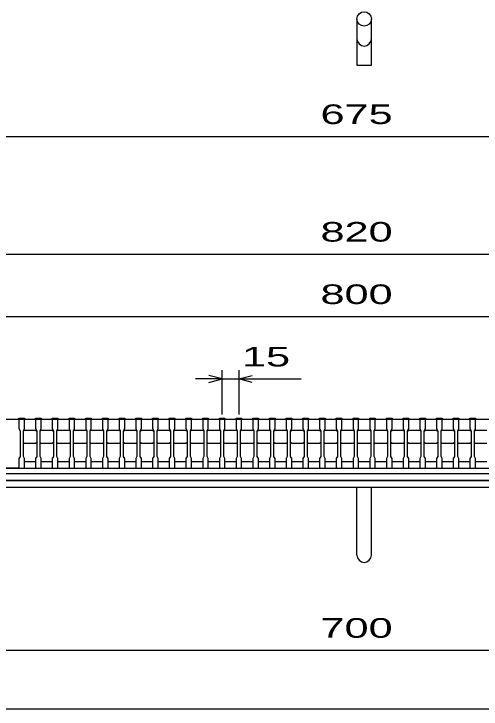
# Model space of a CAD drawing. Units: millimetres, scale not verified. Extents: x -1456 to 1385, y -1026 to 843.
# Drawn here: x -994 to -575, y -917 to -294 of the extents above; entities that cross this region are included whole.
import ezdxf
from ezdxf.enums import TextEntityAlignment as Align

# ---------------------------------------------------------------- set-up
doc = ezdxf.new("R2010")
doc.units = ezdxf.units.MM
doc.header["$LTSCALE"] = 8
for name, color, linetype, lineweight in [('0_2', 150, 'Continuous', 25), ('16', 3, 'Continuous', 25), ('19', 6, 'Continuous', 25), ('22', 4, 'Continuous', 25)]:
    doc.layers.add(name, color=color, linetype=linetype, lineweight=lineweight)
doc.styles.add('ベクトル', font='')
doc.styles.get('ベクトル').set_extended_font_data('ベクトル')

msp = doc.modelspace()

# ---------------------------------------------------------------- linework, layer by layer
at = {"layer": '0_2'}
msp.add_line((1384.8, -917.2), (-1383.2, -917.2), dxfattribs=at)
at = {"layer": '16'}
for p, q in [((-1080, -657), (-280, -657)), ((-1045, -657), (-990, -657)), ((-990, -657), (-990, -656.3)), ((-990, -656.3), (-985, -656.3)), ((-990, -657), (-990, -665.5)), ((-985, -657), (-990, -657)), ((-985, -656.3), (-985, -657)), ((-985, -665.5), (-985, -657)), ((-975, -657), (-975, -656.3)), ((-975, -656.3), (-970, -656.3)), ((-975, -657), (-975, -665.5)), ((-970, -657), (-975, -657)), ((-970, -656.3), (-970, -657)), ((-970, -665.5), (-970, -657)), ((-960, -657), (-960, -656.3)), ((-960, -656.3), (-955, -656.3)), ((-960, -657), (-960, -665.5)), ((-955, -657), (-960, -657)), ((-955, -656.3), (-955, -657)), ((-955, -665.5), (-955, -657)), ((-945, -657), (-945, -656.3)), ((-945, -656.3), (-940, -656.3)), ((-945, -657), (-945, -665.5)), ((-940, -657), (-945, -657)), ((-940, -656.3), (-940, -657)), ((-940, -665.5), (-940, -657)), ((-930, -657), (-930, -656.3)), ((-930, -656.3), (-925, -656.3)), ((-930, -657), (-930, -665.5)), ((-925, -657), (-930, -657)), ((-925, -656.3), (-925, -657)), ((-925, -665.5), (-925, -657)), ((-915, -657), (-915, -656.3)), ((-915, -656.3), (-910, -656.3)), ((-915, -657), (-915, -665.5)), ((-910, -657), (-915, -657)), ((-910, -656.3), (-910, -657)), ((-910, -665.5), (-910, -657)), ((-900, -657), (-900, -656.3)), ((-900, -656.3), (-895, -656.3)), ((-900, -657), (-900, -665.5)), ((-895, -657), (-900, -657)), ((-895, -656.3), (-895, -657)), ((-895, -665.5), (-895, -657)), ((-885, -657), (-885, -656.3)), ((-885, -656.3), (-880, -656.3)), ((-885, -657), (-885, -665.5)), ((-880, -657), (-885, -657)), ((-880, -656.3), (-880, -657)), ((-880, -665.5), (-880, -657)), ((-870, -657), (-870, -656.3)), ((-870, -656.3), (-865, -656.3)), ((-870, -657), (-870, -665.5)), ((-865, -657), (-870, -657)), ((-865, -656.3), (-865, -657)), ((-865, -665.5), (-865, -657)), ((-855, -657), (-855, -656.3)), ((-855, -656.3), (-850, -656.3)), ((-855, -657), (-855, -665.5)), ((-850, -657), (-855, -657)), ((-850, -656.3), (-850, -657)), ((-850, -665.5), (-850, -657)), ((-840, -657), (-840, -656.3)), ((-840, -656.3), (-835, -656.3)), ((-840, -657), (-840, -665.5)), ((-835, -657), (-840, -657)), ((-835, -656.3), (-835, -657)), ((-835, -665.5), (-835, -657)), ((-825, -657), (-825, -656.3)), ((-825, -656.3), (-820, -656.3)), ((-825, -657), (-825, -665.5)), ((-820, -657), (-825, -657)), ((-820, -656.3), (-820, -657)), ((-820, -665.5), (-820, -657)), ((-810, -657), (-810, -656.3)), ((-810, -656.3), (-805, -656.3)), ((-810, -657), (-810, -665.5)), ((-805, -657), (-810, -657)), ((-805, -656.3), (-805, -657)), ((-805, -665.5), (-805, -657)), ((-795, -657), (-795, -656.3)), ((-795, -656.3), (-790, -656.3)), ((-795, -657), (-795, -665.5)), ((-790, -657), (-795, -657)), ((-790, -656.3), (-790, -657)), ((-790, -665.5), (-790, -657)), ((-780, -657), (-780, -656.3)), ((-780, -656.3), (-775, -656.3)), ((-780, -657), (-780, -665.5)), ((-775, -657), (-780, -657)), ((-775, -656.3), (-775, -657)), ((-775, -665.5), (-775, -657)), ((-765, -657), (-765, -656.3)), ((-765, -656.3), (-760, -656.3)), ((-765, -657), (-765, -665.5)), ((-760, -657), (-765, -657)), ((-760, -656.3), (-760, -657)), ((-760, -665.5), (-760, -657)), ((-750, -657), (-750, -656.3)), ((-750, -656.3), (-745, -656.3)), ((-750, -657), (-750, -665.5)), ((-745, -657), (-750, -657)), ((-745, -656.3), (-745, -657)), ((-745, -665.5), (-745, -657)), ((-735, -657), (-735, -656.3)), ((-735, -656.3), (-730, -656.3)), ((-735, -657), (-735, -665.5)), ((-730, -657), (-735, -657)), ((-730, -656.3), (-730, -657)), ((-730, -665.5), (-730, -657)), ((-720, -657), (-720, -656.3)), ((-720, -656.3), (-715, -656.3)), ((-720, -657), (-720, -665.5)), ((-715, -657), (-720, -657)), ((-715, -656.3), (-715, -657)), ((-715, -665.5), (-715, -657)), ((-705, -657), (-705, -656.3)), ((-705, -656.3), (-700, -656.3)), ((-705, -657), (-705, -665.5)), ((-700, -657), (-705, -657)), ((-700, -656.3), (-700, -657)), ((-700, -665.5), (-700, -657)), ((-690, -657), (-690, -656.3)), ((-690, -656.3), (-685, -656.3)), ((-690, -657), (-690, -665.5)), ((-685, -657), (-690, -657)), ((-685, -656.3), (-685, -657)), ((-685, -665.5), (-685, -657)), ((-675, -657), (-675, -656.3)), ((-675, -656.3), (-670, -656.3)), ((-675, -657), (-675, -665.5)), ((-670, -657), (-675, -657)), ((-670, -656.3), (-670, -657)), ((-670, -665.5), (-670, -657)), ((-660, -657), (-660, -656.3)), ((-660, -656.3), (-655, -656.3)), ((-660, -657), (-660, -665.5)), ((-655, -657), (-660, -657)), ((-655, -656.3), (-655, -657)), ((-655, -665.5), (-655, -657)), ((-645, -657), (-645, -656.3)), ((-645, -656.3), (-640, -656.3)), ((-645, -657), (-645, -665.5)), ((-640, -657), (-645, -657)), ((-640, -656.3), (-640, -657)), ((-640, -665.5), (-640, -657)), ((-630, -657), (-630, -656.3)), ((-630, -656.3), (-625, -656.3)), ((-630, -657), (-630, -665.5)), ((-625, -657), (-630, -657)), ((-625, -656.3), (-625, -657)), ((-625, -665.5), (-625, -657)), ((-615, -657), (-615, -656.3)), ((-615, -656.3), (-610, -656.3)), ((-615, -657), (-615, -665.5)), ((-610, -657), (-615, -657)), ((-610, -656.3), (-610, -657)), ((-610, -665.5), (-610, -657)), ((-600, -657), (-600, -656.3)), ((-600, -656.3), (-595, -656.3)), ((-600, -657), (-600, -665.5)), ((-595, -657), (-600, -657)), ((-595, -656.3), (-595, -657)), ((-595, -665.5), (-595, -657)), ((-585, -657), (-585, -656.3)), ((-585, -656.3), (-580, -656.3)), ((-585, -657), (-585, -665.5)), ((-580, -657), (-585, -657)), ((-580, -656.3), (-580, -657)), ((-580, -665.5), (-580, -657)), ((-990, -665.5), (-989, -667.5)), ((-986, -667.5), (-985, -665.5)), ((-986, -668), (-985, -667)), ((-985, -667), (-975, -667)), ((-975, -665.5), (-974, -667.5)), ((-975, -667), (-974, -668)), ((-971, -667.5), (-970, -665.5)), ((-971, -668), (-970, -667)), ((-970, -667), (-960, -667)), ((-960, -665.5), (-959, -667.5)), ((-960, -667), (-959, -668)), ((-956, -667.5), (-955, -665.5)), ((-956, -668), (-955, -667)), ((-955, -667), (-945, -667)), ((-945, -665.5), (-944, -667.5)), ((-945, -667), (-944, -668)), ((-941, -667.5), (-940, -665.5)), ((-941, -668), (-940, -667)), ((-940, -667), (-930, -667)), ((-930, -665.5), (-929, -667.5)), ((-930, -667), (-929, -668)), ((-926, -667.5), (-925, -665.5)), ((-926, -668), (-925, -667)), ((-925, -667), (-915, -667)), ((-915, -665.5), (-914, -667.5)), ((-915, -667), (-914, -668)), ((-911, -667.5), (-910, -665.5)), ((-911, -668), (-910, -667)), ((-910, -667), (-900, -667)), ((-900, -665.5), (-899, -667.5)), ((-900, -667), (-899, -668)), ((-896, -667.5), (-895, -665.5)), ((-896, -668), (-895, -667)), ((-895, -667), (-885, -667)), ((-885, -665.5), (-884, -667.5)), ((-885, -667), (-884, -668)), ((-881, -667.5), (-880, -665.5)), ((-881, -668), (-880, -667)), ((-880, -667), (-870, -667)), ((-870, -665.5), (-869, -667.5)), ((-870, -667), (-869, -668)), ((-866, -667.5), (-865, -665.5)), ((-866, -668), (-865, -667)), ((-865, -667), (-855, -667)), ((-855, -665.5), (-854, -667.5)), ((-855, -667), (-854, -668)), ((-851, -667.5), (-850, -665.5)), ((-851, -668), (-850, -667)), ((-850, -667), (-840, -667)), ((-840, -665.5), (-839, -667.5)), ((-840, -667), (-839, -668)), ((-836, -667.5), (-835, -665.5)), ((-836, -668), (-835, -667)), ((-835, -667), (-825, -667)), ((-825, -665.5), (-824, -667.5)), ((-825, -667), (-824, -668)), ((-821, -667.5), (-820, -665.5)), ((-821, -668), (-820, -667)), ((-820, -667), (-810, -667)), ((-810, -665.5), (-809, -667.5)), ((-810, -667), (-809, -668)), ((-806, -667.5), (-805, -665.5)), ((-806, -668), (-805, -667)), ((-805, -667), (-795, -667)), ((-795, -665.5), (-794, -667.5)), ((-795, -667), (-794, -668)), ((-791, -667.5), (-790, -665.5)), ((-791, -668), (-790, -667)), ((-790, -667), (-780, -667)), ((-780, -665.5), (-779, -667.5)), ((-780, -667), (-779, -668)), ((-776, -667.5), (-775, -665.5)), ((-776, -668), (-775, -667)), ((-775, -667), (-765, -667)), ((-765, -665.5), (-764, -667.5)), ((-765, -667), (-764, -668)), ((-761, -667.5), (-760, -665.5)), ((-761, -668), (-760, -667)), ((-760, -667), (-750, -667)), ((-750, -665.5), (-749, -667.5)), ((-750, -667), (-749, -668)), ((-746, -667.5), (-745, -665.5)), ((-746, -668), (-745, -667)), ((-745, -667), (-735, -667)), ((-735, -665.5), (-734, -667.5)), ((-735, -667), (-734, -668)), ((-731, -667.5), (-730, -665.5)), ((-731, -668), (-730, -667)), ((-730, -667), (-720, -667)), ((-720, -665.5), (-719, -667.5)), ((-720, -667), (-719, -668)), ((-716, -667.5), (-715, -665.5)), ((-716, -668), (-715, -667)), ((-715, -667), (-705, -667)), ((-705, -665.5), (-704, -667.5)), ((-705, -667), (-704, -668)), ((-701, -667.5), (-700, -665.5)), ((-701, -668), (-700, -667)), ((-700, -667), (-690, -667)), ((-690, -665.5), (-689, -667.5)), ((-690, -667), (-689, -668)), ((-686, -667.5), (-685, -665.5)), ((-686, -668), (-685, -667)), ((-685, -667), (-675, -667)), ((-675, -665.5), (-674, -667.5)), ((-675, -667), (-674, -668)), ((-671, -667.5), (-670, -665.5)), ((-671, -668), (-670, -667)), ((-670, -667), (-660, -667)), ((-660, -665.5), (-659, -667.5)), ((-660, -667), (-659, -668)), ((-656, -667.5), (-655, -665.5)), ((-656, -668), (-655, -667)), ((-655, -667), (-645, -667)), ((-645, -665.5), (-644, -667.5)), ((-645, -667), (-644, -668)), ((-641, -667.5), (-640, -665.5)), ((-641, -668), (-640, -667)), ((-640, -667), (-630, -667)), ((-630, -665.5), (-629, -667.5)), ((-630, -667), (-629, -668)), ((-626, -667.5), (-625, -665.5)), ((-626, -668), (-625, -667)), ((-625, -667), (-615, -667)), ((-615, -665.5), (-614, -667.5)), ((-615, -667), (-614, -668)), ((-611, -667.5), (-610, -665.5)), ((-611, -668), (-610, -667)), ((-610, -667), (-600, -667)), ((-600, -665.5), (-599, -667.5)), ((-600, -667), (-599, -668)), ((-596, -667.5), (-595, -665.5)), ((-596, -668), (-595, -667)), ((-595, -667), (-585, -667)), ((-585, -665.5), (-584, -667.5)), ((-585, -667), (-584, -668)), ((-581, -667.5), (-580, -665.5)), ((-581, -668), (-580, -667)), ((-580, -667), (-570, -667)), ((-989, -667.5), (-989, -690.5)), ((-986, -690.5), (-986, -667.5)), ((-974, -667.5), (-974, -690.5)), ((-971, -690.5), (-971, -667.5)), ((-959, -667.5), (-959, -690.5)), ((-956, -690.5), (-956, -667.5)), ((-944, -667.5), (-944, -690.5)), ((-941, -690.5), (-941, -667.5)), ((-929, -667.5), (-929, -690.5)), ((-926, -690.5), (-926, -667.5)), ((-914, -667.5), (-914, -690.5)), ((-911, -690.5), (-911, -667.5)), ((-899, -667.5), (-899, -690.5)), ((-896, -690.5), (-896, -667.5)), ((-884, -667.5), (-884, -690.5)), ((-881, -690.5), (-881, -667.5)), ((-869, -667.5), (-869, -690.5)), ((-866, -690.5), (-866, -667.5)), ((-854, -667.5), (-854, -690.5)), ((-851, -690.5), (-851, -667.5)), ((-839, -667.5), (-839, -690.5)), ((-836, -690.5), (-836, -667.5)), ((-824, -667.5), (-824, -690.5)), ((-821, -690.5), (-821, -667.5)), ((-809, -667.5), (-809, -690.5)), ((-806, -690.5), (-806, -667.5)), ((-794, -667.5), (-794, -690.5)), ((-791, -690.5), (-791, -667.5)), ((-779, -667.5), (-779, -690.5)), ((-776, -690.5), (-776, -667.5)), ((-764, -667.5), (-764, -690.5)), ((-761, -690.5), (-761, -667.5)), ((-749, -667.5), (-749, -690.5)), ((-746, -690.5), (-746, -667.5)), ((-734, -667.5), (-734, -690.5)), ((-731, -690.5), (-731, -667.5)), ((-719, -667.5), (-719, -690.5)), ((-716, -690.5), (-716, -667.5)), ((-704, -667.5), (-704, -690.5)), ((-701, -690.5), (-701, -667.5)), ((-689, -667.5), (-689, -690.5)), ((-686, -690.5), (-686, -667.5)), ((-674, -667.5), (-674, -690.5)), ((-671, -690.5), (-671, -667.5)), ((-659, -667.5), (-659, -690.5)), ((-656, -690.5), (-656, -667.5)), ((-644, -667.5), (-644, -690.5)), ((-641, -690.5), (-641, -667.5)), ((-629, -667.5), (-629, -690.5)), ((-626, -690.5), (-626, -667.5)), ((-614, -667.5), (-614, -690.5)), ((-611, -690.5), (-611, -667.5)), ((-599, -667.5), (-599, -690.5)), ((-596, -690.5), (-596, -667.5)), ((-584, -667.5), (-584, -690.5)), ((-581, -690.5), (-581, -667.5)), ((-985, -679), (-986, -678)), ((-975, -679), (-985, -679)), ((-974, -678), (-975, -679)), ((-970, -679), (-971, -678)), ((-960, -679), (-970, -679)), ((-959, -678), (-960, -679)), ((-955, -679), (-956, -678)), ((-945, -679), (-955, -679)), ((-944, -678), (-945, -679)), ((-940, -679), (-941, -678)), ((-930, -679), (-940, -679)), ((-929, -678), (-930, -679)), ((-925, -679), (-926, -678)), ((-915, -679), (-925, -679)), ((-914, -678), (-915, -679)), ((-910, -679), (-911, -678)), ((-900, -679), (-910, -679)), ((-899, -678), (-900, -679)), ((-895, -679), (-896, -678)), ((-885, -679), (-895, -679)), ((-884, -678), (-885, -679)), ((-880, -679), (-881, -678)), ((-870, -679), (-880, -679)), ((-869, -678), (-870, -679)), ((-865, -679), (-866, -678)), ((-855, -679), (-865, -679)), ((-854, -678), (-855, -679)), ((-850, -679), (-851, -678)), ((-840, -679), (-850, -679)), ((-839, -678), (-840, -679)), ((-835, -679), (-836, -678)), ((-825, -679), (-835, -679)), ((-824, -678), (-825, -679)), ((-820, -679), (-821, -678)), ((-810, -679), (-820, -679)), ((-809, -678), (-810, -679)), ((-805, -679), (-806, -678)), ((-795, -679), (-805, -679)), ((-794, -678), (-795, -679)), ((-790, -679), (-791, -678)), ((-780, -679), (-790, -679)), ((-779, -678), (-780, -679)), ((-775, -679), (-776, -678)), ((-765, -679), (-775, -679)), ((-764, -678), (-765, -679)), ((-760, -679), (-761, -678)), ((-750, -679), (-760, -679)), ((-749, -678), (-750, -679)), ((-745, -679), (-746, -678)), ((-735, -679), (-745, -679)), ((-734, -678), (-735, -679)), ((-730, -679), (-731, -678)), ((-720, -679), (-730, -679)), ((-719, -678), (-720, -679)), ((-715, -679), (-716, -678)), ((-705, -679), (-715, -679)), ((-704, -678), (-705, -679)), ((-700, -679), (-701, -678)), ((-690, -679), (-700, -679)), ((-689, -678), (-690, -679)), ((-685, -679), (-686, -678)), ((-675, -679), (-685, -679)), ((-674, -678), (-675, -679)), ((-670, -679), (-671, -678)), ((-660, -679), (-670, -679)), ((-659, -678), (-660, -679)), ((-655, -679), (-656, -678)), ((-645, -679), (-655, -679)), ((-644, -678), (-645, -679)), ((-640, -679), (-641, -678)), ((-630, -679), (-640, -679)), ((-629, -678), (-630, -679)), ((-625, -679), (-626, -678)), ((-615, -679), (-625, -679)), ((-614, -678), (-615, -679)), ((-610, -679), (-611, -678)), ((-600, -679), (-610, -679)), ((-599, -678), (-600, -679)), ((-595, -679), (-596, -678)), ((-585, -679), (-595, -679)), ((-584, -678), (-585, -679)), ((-580, -679), (-581, -678)), ((-570, -679), (-580, -679)), ((-989, -690.5), (-990, -692.5)), ((-985, -692.5), (-986, -690.5)), ((-974, -690.5), (-975, -692.5)), ((-970, -692.5), (-971, -690.5)), ((-959, -690.5), (-960, -692.5)), ((-955, -692.5), (-956, -690.5)), ((-944, -690.5), (-945, -692.5)), ((-940, -692.5), (-941, -690.5)), ((-929, -690.5), (-930, -692.5)), ((-925, -692.5), (-926, -690.5)), ((-914, -690.5), (-915, -692.5)), ((-910, -692.5), (-911, -690.5)), ((-899, -690.5), (-900, -692.5)), ((-895, -692.5), (-896, -690.5)), ((-884, -690.5), (-885, -692.5)), ((-880, -692.5), (-881, -690.5)), ((-869, -690.5), (-870, -692.5)), ((-865, -692.5), (-866, -690.5)), ((-854, -690.5), (-855, -692.5)), ((-850, -692.5), (-851, -690.5)), ((-839, -690.5), (-840, -692.5)), ((-835, -692.5), (-836, -690.5)), ((-824, -690.5), (-825, -692.5)), ((-820, -692.5), (-821, -690.5)), ((-809, -690.5), (-810, -692.5)), ((-805, -692.5), (-806, -690.5)), ((-794, -690.5), (-795, -692.5)), ((-790, -692.5), (-791, -690.5)), ((-779, -690.5), (-780, -692.5)), ((-775, -692.5), (-776, -690.5)), ((-764, -690.5), (-765, -692.5)), ((-760, -692.5), (-761, -690.5)), ((-749, -690.5), (-750, -692.5)), ((-745, -692.5), (-746, -690.5)), ((-734, -690.5), (-735, -692.5)), ((-730, -692.5), (-731, -690.5)), ((-719, -690.5), (-720, -692.5)), ((-715, -692.5), (-716, -690.5)), ((-704, -690.5), (-705, -692.5)), ((-700, -692.5), (-701, -690.5)), ((-689, -690.5), (-690, -692.5)), ((-685, -692.5), (-686, -690.5)), ((-674, -690.5), (-675, -692.5)), ((-670, -692.5), (-671, -690.5)), ((-659, -690.5), (-660, -692.5)), ((-655, -692.5), (-656, -690.5)), ((-644, -690.5), (-645, -692.5)), ((-640, -692.5), (-641, -690.5)), ((-629, -690.5), (-630, -692.5)), ((-625, -692.5), (-626, -690.5)), ((-614, -690.5), (-615, -692.5)), ((-610, -692.5), (-611, -690.5)), ((-599, -690.5), (-600, -692.5)), ((-595, -692.5), (-596, -690.5)), ((-584, -690.5), (-585, -692.5)), ((-580, -692.5), (-581, -690.5)), ((-990, -692.5), (-990, -701)), ((-985, -701), (-985, -692.5)), ((-985, -695), (-975, -695)), ((-975, -692.5), (-975, -701)), ((-970, -701), (-970, -692.5)), ((-970, -695), (-960, -695)), ((-960, -692.5), (-960, -701)), ((-955, -701), (-955, -692.5)), ((-955, -695), (-945, -695)), ((-945, -692.5), (-945, -701)), ((-940, -701), (-940, -692.5)), ((-940, -695), (-930, -695)), ((-930, -692.5), (-930, -701)), ((-925, -701), (-925, -692.5)), ((-925, -695), (-915, -695)), ((-915, -692.5), (-915, -701)), ((-910, -701), (-910, -692.5)), ((-910, -695), (-900, -695)), ((-900, -692.5), (-900, -701)), ((-895, -701), (-895, -692.5)), ((-895, -695), (-885, -695)), ((-885, -692.5), (-885, -701)), ((-880, -701), (-880, -692.5)), ((-880, -695), (-870, -695)), ((-870, -692.5), (-870, -701)), ((-865, -701), (-865, -692.5)), ((-865, -695), (-855, -695)), ((-855, -692.5), (-855, -701)), ((-850, -701), (-850, -692.5)), ((-850, -695), (-840, -695)), ((-840, -692.5), (-840, -701)), ((-835, -701), (-835, -692.5)), ((-835, -695), (-825, -695)), ((-825, -692.5), (-825, -701)), ((-820, -701), (-820, -692.5)), ((-820, -695), (-810, -695)), ((-810, -692.5), (-810, -701)), ((-805, -701), (-805, -692.5)), ((-805, -695), (-795, -695)), ((-795, -692.5), (-795, -701)), ((-790, -701), (-790, -692.5)), ((-790, -695), (-780, -695)), ((-780, -692.5), (-780, -701)), ((-775, -701), (-775, -692.5)), ((-775, -695), (-765, -695)), ((-765, -692.5), (-765, -701)), ((-760, -701), (-760, -692.5)), ((-760, -695), (-750, -695)), ((-750, -692.5), (-750, -701)), ((-745, -701), (-745, -692.5)), ((-745, -695), (-735, -695)), ((-735, -692.5), (-735, -701)), ((-730, -701), (-730, -692.5)), ((-730, -695), (-720, -695)), ((-720, -692.5), (-720, -701)), ((-715, -701), (-715, -692.5)), ((-715, -695), (-705, -695)), ((-705, -692.5), (-705, -701)), ((-700, -701), (-700, -692.5)), ((-700, -695), (-690, -695)), ((-690, -692.5), (-690, -701)), ((-685, -701), (-685, -692.5)), ((-685, -695), (-675, -695)), ((-675, -692.5), (-675, -701)), ((-670, -701), (-670, -692.5)), ((-670, -695), (-660, -695)), ((-660, -692.5), (-660, -701)), ((-655, -701), (-655, -692.5)), ((-655, -695), (-645, -695)), ((-645, -692.5), (-645, -701)), ((-640, -701), (-640, -692.5)), ((-640, -695), (-630, -695)), ((-630, -692.5), (-630, -701)), ((-625, -701), (-625, -692.5)), ((-625, -695), (-615, -695)), ((-615, -692.5), (-615, -701)), ((-610, -701), (-610, -692.5)), ((-610, -695), (-600, -695)), ((-600, -692.5), (-600, -701)), ((-595, -701), (-595, -692.5)), ((-595, -695), (-585, -695)), ((-585, -692.5), (-585, -701)), ((-580, -701), (-580, -692.5)), ((-580, -695), (-570, -695)), ((-1080, -701), (-280, -701)), ((-990, -701), (-1045, -701)), ((-990, -701), (-985, -701)), ((-975, -701), (-970, -701)), ((-960, -701), (-955, -701)), ((-945, -701), (-940, -701)), ((-930, -701), (-925, -701)), ((-915, -701), (-910, -701)), ((-900, -701), (-895, -701)), ((-885, -701), (-880, -701)), ((-870, -701), (-865, -701)), ((-855, -701), (-850, -701)), ((-840, -701), (-835, -701)), ((-825, -701), (-820, -701)), ((-810, -701), (-805, -701)), ((-795, -701), (-790, -701)), ((-780, -701), (-775, -701)), ((-765, -701), (-760, -701)), ((-750, -701), (-745, -701)), ((-735, -701), (-730, -701)), ((-720, -701), (-715, -701)), ((-705, -701), (-700, -701)), ((-690, -701), (-685, -701)), ((-675, -701), (-670, -701)), ((-660, -701), (-655, -701)), ((-645, -701), (-640, -701)), ((-630, -701), (-625, -701)), ((-615, -701), (-610, -701)), ((-600, -701), (-595, -701)), ((-585, -701), (-580, -701)), ((-280, -706), (-1080, -706)), ((-1080, -712), (-280, -712))]:
    msp.add_line(p, q, dxfattribs=at)
at = {"layer": '19'}
for p, q in [((-686.5, -298), (-686.5, -339.62)), ((-673.5, -339.62), (-673.5, -298)), ((-686.5, -339.62), (-673.5, -339.62)), ((-276, -712), (-1084, -712)), ((-1090, -718), (-270, -718)), ((-686.5, -779.11), (-686.5, -718)), ((-673.5, -779.11), (-673.5, -718))]:
    msp.add_line(p, q, dxfattribs=at)
msp.add_circle((-680, -298), 6.5, dxfattribs=at)
for centre in [(-680, -315.84), (-680, -779.11)]:
    msp.add_arc(centre, 6.5, 180, 0, dxfattribs=at)
at = {"layer": '22'}
for p, q in [((-1017.5, -403.5), (-342.5, -403.5)), ((-1090, -509), (-270, -509)), ((-1080, -565), (-280, -565)), ((-807.5, -653), (-807.5, -613)), ((-792.5, -613), (-792.5, -653)), ((-807.5, -621), (-831.5, -621)), ((-807.5, -621), (-819.5, -617.8)), ((-819.5, -624.2), (-807.5, -621)), ((-807.5, -621), (-792.5, -621)), ((-792.5, -621), (-780.5, -617.8)), ((-780.5, -624.2), (-792.5, -621)), ((-792.5, -621), (-736.5, -621)), ((-1030, -864.4), (-330, -864.4))]:
    msp.add_line(p, q, dxfattribs=at)

# ---------------------------------------------------------------- texts
at = {"layer": '22', "color": 2, "style": 'ベクトル', "width": 1.65}
for s, p in [(' 675 ', (-730, -383.5)), (' 820 ', (-730, -489)), (' 800 ', (-730, -545)), (' 15 ', (-800.5, -601)), (' 700 ', (-730, -844.4))]:
    msp.add_text(s, height=17.6, dxfattribs=at).set_placement(p, align=Align.MIDDLE_LEFT)

doc.saveas('drawing.dxf')
